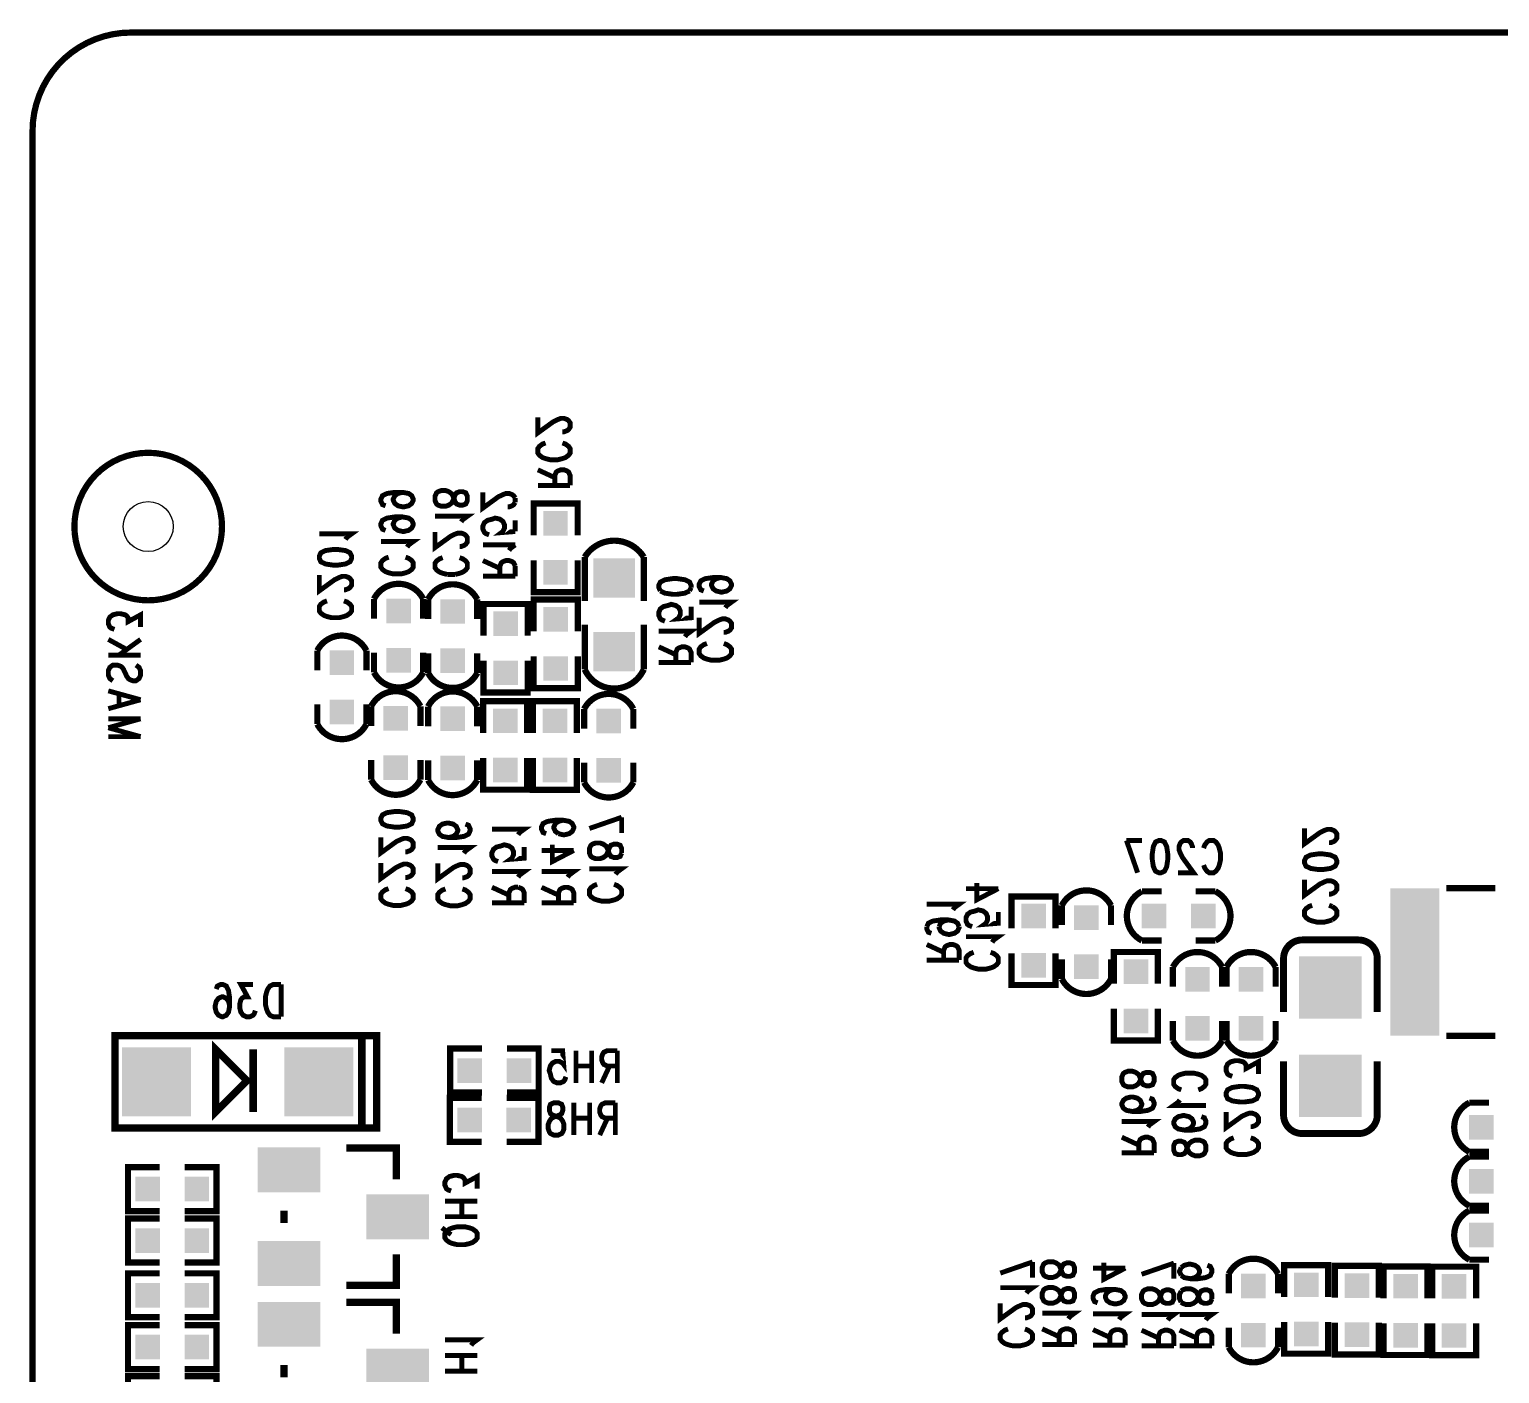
# Model space of a CAD drawing. Extents: x 64 to 173, y 17 to 95.
# Drawn here: x 124.74 to 154.63, y 58.93 to 86.26 of the extents above; entities that cross this region are included whole.
import ezdxf

# ---------------------------------------------------------------- set-up
doc = ezdxf.new("R2010")
doc.units = 0
doc.header["$MEASUREMENT"] = 0
doc.layers.get('0').update_dxf_attribs({"linetype": 'CONTINUOUS'})
doc.layers.add('PASTEMASKBOTTOM', color=5, linetype='CONTINUOUS')
doc.layers.add('SILKSCREENBOTTO', color=9, linetype='CONTINUOUS')

# ---------------------------------------------------------------- blocks, each defined once
blk = doc.blocks.new('SQUARE_9')
blk.add_solid([(0.635, 0.635), (0.635, -0.635), (-0.635, 0.635), (-0.635, -0.635)])
blk = doc.blocks.new('ROUND_26')
blk.add_circle((0, 0), 0.508)
blk = doc.blocks.new('SQUARE_36')
blk.add_solid([(0.700024, 0.700024), (0.700024, -0.700024), (-0.700024, 0.700024), (-0.700024, -0.700024)])
blk = doc.blocks.new('RECTANGLE_38')
blk.add_solid([(0.635, 0.4572), (0.635, -0.4572), (-0.635, 0.4572), (-0.635, -0.4572)])
blk = doc.blocks.new('RECTANGLE_224')
blk.add_solid([(0.424942, 0.40005), (0.424942, -0.40005), (-0.424942, 0.40005), (-0.424942, -0.40005)])
blk = doc.blocks.new('SQUARE_225')
blk.add_solid([(0.250062, 0.250062), (0.250062, -0.250062), (-0.250062, 0.250062), (-0.250062, -0.250062)])
blk = doc.blocks.new('RECTANGLE_242')
blk.add_solid([(0.499998, 1.499996), (0.499998, -1.499996), (-0.499998, 1.499996), (-0.499998, -1.499996)])

msp = doc.modelspace()

# ---------------------------------------------------------------- linework, layer by layer
at = {"layer": 'PASTEMASKBOTTOM', "color": 5, "const_width": 0.127}
msp.add_lwpolyline([(126.806, 86.198, 0.414214), (124.806, 84.198)], format="xyb", dxfattribs=at)
for points in [[(126.806, 86.198), (170.804, 86.198)], [(124.806, 19.189), (124.806, 84.198)]]:
    msp.add_lwpolyline(points, dxfattribs=at)
at = {"layer": 'SILKSCREENBOTTO', "color": 5}
for points, const_width in [([(126.806, 86.198, 0.414214), (124.806, 84.198)], 0.127), ([(137.23, 75.534, 0.555957), (136.029, 75.533)], 0.127), ([(132.746, 74.684, 0.613495), (131.746, 74.683)], 0.127), ([(133.845, 74.674, 0.613495), (132.845, 74.673)], 0.127), ([(131.593, 73.632, 0.613356), (130.593, 73.631)], 0.127), ([(131.747, 73.189, 0.613222), (132.747, 73.19)], 0.127), ([(132.846, 73.18, 0.613495), (133.846, 73.18)], 0.127), ([(136.03, 73.251, 0.650572), (137.23, 73.251)], 0.127), ([(132.689, 72.501, 0.613495), (131.689, 72.5)], 0.127), ([(133.846, 72.495, 0.613427), (132.846, 72.494)], 0.127), ([(137.017, 72.446, 0.613427), (136.018, 72.445)], 0.127), ([(130.594, 72.138, 0.613427), (131.594, 72.139)], 0.127), ([(131.69, 71.007, 0.613288), (132.69, 71.008)], 0.127), ([(132.847, 71, 0.613427), (133.846, 71.001)], 0.127), ([(136.018, 70.952, 0.613356), (137.018, 70.953)], 0.127), ([(146.727, 68.451, 0.613356), (145.727, 68.45)], 0.127), ([(147.356, 68.738, 0.613356), (147.357, 67.738)], 0.127), ([(148.85, 67.738, 0.613495), (148.849, 68.738)], 0.127), ([(148.986, 67.198, 0.613427), (147.986, 67.197)], 0.127), ([(150.074, 67.198, 0.613495), (149.074, 67.197)], 0.127), ([(150.616, 67.75, 0.414214), (150.235, 67.369)], 0.14), ([(152.14, 67.369, 0.414214), (151.759, 67.75)], 0.14), ([(145.728, 66.957, 0.613495), (146.728, 66.958)], 0.127), ([(147.986, 65.703, 0.613356), (148.986, 65.704)], 0.127), ([(149.075, 65.703, 0.613356), (150.075, 65.704)], 0.127), ([(150.235, 64.194, 0.414214), (150.616, 63.813)], 0.14), ([(151.759, 63.813, 0.414214), (152.14, 64.194)], 0.14), ([(154.011, 64.441, 0.613356), (154.012, 63.441)], 0.127), ([(154.011, 63.344, 0.613356), (154.012, 62.344)], 0.127), ([(154.011, 62.249, 0.613356), (154.012, 61.249)], 0.127), ([(150.121, 60.963, 0.613495), (149.121, 60.962)], 0.127), ([(149.122, 59.468, 0.613356), (150.122, 59.469)], 0.127)]:
    msp.add_lwpolyline(points, format="xyb", dxfattribs=dict(at, const_width=const_width))
for points, const_width in [([(126.806, 86.198), (170.804, 86.198)], 0.127), ([(124.806, 19.189), (124.806, 84.198)], 0.127), ([(135.577, 78.081), (135.609, 78.081), (135.671, 78.104), (135.702, 78.126), (135.733, 78.172), (135.733, 78.263), (135.702, 78.308), (135.671, 78.331), (135.609, 78.354), (135.546, 78.354), (135.484, 78.331), (135.39, 78.285), (135.077, 78.058), (135.077, 78.376)], 0.1), ([(135.577, 77.854), (135.64, 77.831), (135.702, 77.785), (135.733, 77.74), (135.733, 77.649), (135.702, 77.604), (135.64, 77.558), (135.577, 77.536), (135.484, 77.513), (135.327, 77.513), (135.234, 77.536), (135.171, 77.558), (135.109, 77.604), (135.077, 77.649), (135.077, 77.74), (135.109, 77.785), (135.171, 77.831), (135.234, 77.854)], 0.1), ([(135.421, 77.149), (135.077, 77.308)], 0.1), ([(135.733, 76.99), (135.733, 77.195), (135.702, 77.263), (135.671, 77.285), (135.609, 77.308), (135.546, 77.308), (135.484, 77.285), (135.452, 77.263), (135.421, 77.195), (135.421, 76.99)], 0.1), ([(132.326, 76.85), (132.232, 76.827), (132.17, 76.782), (132.138, 76.714), (132.138, 76.691), (132.17, 76.623), (132.232, 76.577), (132.326, 76.555), (132.357, 76.555), (132.451, 76.577), (132.513, 76.623), (132.545, 76.691), (132.545, 76.714), (132.513, 76.782), (132.451, 76.827), (132.326, 76.85), (132.17, 76.85), (132.013, 76.827), (131.919, 76.782), (131.888, 76.714), (131.888, 76.668), (131.919, 76.6), (131.982, 76.577)], 0.1), ([(133.644, 76.681), (133.612, 76.613), (133.55, 76.59), (133.487, 76.59), (133.425, 76.613), (133.394, 76.659), (133.362, 76.749), (133.331, 76.818), (133.268, 76.863), (133.206, 76.886), (133.112, 76.886), (133.05, 76.863), (133.018, 76.84), (132.987, 76.772), (132.987, 76.681), (133.018, 76.613), (133.05, 76.59), (133.112, 76.568), (133.206, 76.568), (133.268, 76.59), (133.331, 76.636), (133.362, 76.704), (133.394, 76.795), (133.425, 76.84), (133.487, 76.863), (133.55, 76.863), (133.612, 76.84), (133.644, 76.772), (133.644, 76.681)], 0.1), ([(134.617, 76.736), (134.586, 76.781), (134.555, 76.804), (134.492, 76.827), (134.43, 76.827), (134.367, 76.804), (134.274, 76.759), (133.961, 76.531), (133.961, 76.849)], 0.1), ([(135.733, 76.99), (135.077, 76.99)], 0.1), ([(134.461, 76.554), (134.492, 76.554), (134.555, 76.577), (134.586, 76.6), (134.617, 76.645)], 0.1), ([(134.617, 76.645), (134.617, 76.736)], 0.1), ([(134.992, 75.976), (134.992, 76.622), (135.886, 76.622), (135.886, 75.976)], 0.127), ([(132.326, 76.35), (132.232, 76.327), (132.17, 76.282), (132.138, 76.214), (132.138, 76.191), (132.17, 76.123), (132.232, 76.077), (132.326, 76.055), (132.357, 76.055), (132.451, 76.077), (132.513, 76.123), (132.545, 76.191), (132.545, 76.214), (132.513, 76.282), (132.451, 76.327), (132.326, 76.35), (132.17, 76.35), (132.013, 76.327), (131.919, 76.282), (131.888, 76.214), (131.888, 76.168), (131.919, 76.1), (131.982, 76.077)], 0.1), ([(133.519, 76.25), (133.55, 76.295), (133.644, 76.363), (132.987, 76.363)], 0.1), ([(134.617, 76.054), (134.336, 76.031), (134.367, 76.054), (134.399, 76.122), (134.399, 76.19), (134.367, 76.259), (134.305, 76.304), (134.211, 76.327), (134.149, 76.304), (134.055, 76.281), (133.993, 76.236), (133.961, 76.168), (133.961, 76.1), (133.993, 76.031), (134.024, 76.009), (134.086, 75.986)], 0.1), ([(134.617, 76.281), (134.617, 76.054)], 0.1), ([(131.167, 75.893), (131.198, 75.938), (131.292, 76.006), (130.635, 76.006)], 0.1), ([(133.487, 75.749), (133.519, 75.749), (133.581, 75.772), (133.612, 75.795), (133.644, 75.84), (133.644, 75.931), (133.612, 75.977), (133.581, 76), (133.519, 76.022), (133.456, 76.022), (133.394, 76), (133.3, 75.954), (132.987, 75.727), (132.987, 76.045)], 0.1), ([(131.292, 75.507), (131.26, 75.438), (131.167, 75.393), (131.01, 75.37), (130.917, 75.37), (130.76, 75.393), (130.666, 75.438), (130.635, 75.507), (130.635, 75.552), (130.666, 75.62), (130.76, 75.666), (130.917, 75.688), (131.01, 75.688), (131.167, 75.666), (131.26, 75.62), (131.292, 75.552), (131.292, 75.507)], 0.1), ([(132.42, 75.736), (132.451, 75.782), (132.545, 75.85), (131.888, 75.85)], 0.1), ([(134.617, 75.781), (133.961, 75.781)], 0.1), ([(134.492, 75.668), (134.524, 75.713), (134.617, 75.781)], 0.1), ([(132.388, 75.532), (132.451, 75.509), (132.513, 75.464), (132.545, 75.418), (132.545, 75.327), (132.513, 75.282), (132.451, 75.237), (132.388, 75.214), (132.295, 75.191), (132.138, 75.191), (132.045, 75.214), (131.982, 75.237), (131.919, 75.282), (131.888, 75.327), (131.888, 75.418), (131.919, 75.464), (131.982, 75.509), (132.045, 75.532)], 0.1), ([(133.237, 75.181), (133.143, 75.204), (133.081, 75.227), (133.018, 75.272), (132.987, 75.318), (132.987, 75.409), (133.018, 75.454), (133.081, 75.499), (133.143, 75.522)], 0.1), ([(133.487, 75.522), (133.55, 75.499), (133.612, 75.454), (133.644, 75.409), (133.644, 75.318), (133.612, 75.272), (133.55, 75.227), (133.487, 75.204), (133.394, 75.181)], 0.1), ([(134.305, 75.304), (133.961, 75.463)], 0.1), ([(134.617, 75.35), (134.586, 75.418), (134.555, 75.441), (134.492, 75.463), (134.43, 75.463), (134.367, 75.441), (134.336, 75.418), (134.305, 75.35), (134.305, 75.145)], 0.1), ([(134.617, 75.145), (134.617, 75.35)], 0.1), ([(134.992, 75.468), (134.992, 74.822), (135.886, 74.822), (135.886, 75.468)], 0.127), ([(136.03, 75.534), (136.03, 74.64)], 0.127), ([(137.23, 74.64), (137.23, 75.534)], 0.127), ([(131.135, 74.87), (131.167, 74.87), (131.229, 74.893), (131.26, 74.916), (131.292, 74.961), (131.292, 75.052), (131.26, 75.097), (131.229, 75.12), (131.167, 75.143), (131.104, 75.143), (131.042, 75.12), (130.948, 75.075), (130.635, 74.847), (130.635, 75.166)], 0.1), ([(133.394, 75.181), (133.237, 75.181)], 0.1), ([(134.617, 75.145), (133.961, 75.145)], 0.1), ([(137.568, 74.846), (137.536, 74.914), (137.536, 74.959), (137.568, 75.027), (137.661, 75.073), (137.818, 75.096), (137.911, 75.096), (138.067, 75.073), (138.161, 75.027), (138.192, 74.959), (138.192, 74.914)], 0.1), ([(138.795, 75.118), (138.701, 75.095), (138.638, 75.05), (138.607, 74.982), (138.607, 74.959), (138.638, 74.891), (138.701, 74.845), (138.795, 74.822), (138.826, 74.822), (138.92, 74.845), (138.982, 74.891), (139.014, 74.959), (139.014, 74.982), (138.982, 75.05), (138.92, 75.095), (138.795, 75.118), (138.638, 75.118), (138.482, 75.095), (138.389, 75.05), (138.357, 74.982), (138.357, 74.936), (138.389, 74.868), (138.451, 74.845)], 0.1), ([(131.746, 74.283), (131.746, 74.683)], 0.127), ([(132.746, 74.683), (132.746, 74.283)], 0.127), ([(132.846, 74.273), (132.846, 74.673)], 0.127), ([(133.846, 74.673), (133.846, 74.273)], 0.127), ([(134.993, 74.023), (134.993, 74.669), (135.888, 74.669), (135.888, 74.023)], 0.127), ([(138.161, 74.846), (138.067, 74.8), (137.911, 74.777), (137.818, 74.777), (137.661, 74.8), (137.568, 74.846)], 0.1), ([(138.192, 74.914), (138.161, 74.846)], 0.1), ([(127.002, 74.11), (127.002, 74.36), (126.752, 74.223), (126.752, 74.292), (126.721, 74.337), (126.69, 74.36), (126.596, 74.383), (126.533, 74.383), (126.439, 74.36), (126.377, 74.314), (126.346, 74.246), (126.346, 74.178), (126.377, 74.11), (126.408, 74.087), (126.471, 74.064)], 0.1), ([(131.135, 74.643), (131.198, 74.62), (131.26, 74.575), (131.292, 74.529), (131.292, 74.438), (131.26, 74.393), (131.198, 74.348), (131.135, 74.325), (131.042, 74.302), (130.885, 74.302), (130.792, 74.325), (130.729, 74.348), (130.666, 74.393), (130.635, 74.438), (130.635, 74.529), (130.666, 74.575), (130.729, 74.62), (130.792, 74.643)], 0.1), ([(134.87, 73.935), (134.87, 74.58), (133.975, 74.58), (133.975, 73.935)], 0.127), ([(138.192, 74.527), (138.192, 74.3), (137.911, 74.277), (137.943, 74.3), (137.974, 74.368), (137.974, 74.436), (137.943, 74.505), (137.88, 74.55), (137.786, 74.573), (137.724, 74.55), (137.63, 74.527), (137.568, 74.482), (137.536, 74.414), (137.536, 74.346), (137.568, 74.277), (137.599, 74.255), (137.661, 74.232)], 0.1), ([(138.888, 74.504), (138.92, 74.55), (139.014, 74.618), (138.357, 74.618)], 0.1), ([(136.03, 74.157), (136.03, 73.251)], 0.127), ([(137.23, 73.251), (137.23, 74.157)], 0.127), ([(138.857, 74.004), (138.888, 74.004), (138.951, 74.027), (138.982, 74.05), (139.014, 74.095), (139.014, 74.186), (138.982, 74.231), (138.951, 74.254), (138.888, 74.277), (138.826, 74.277), (138.763, 74.254), (138.67, 74.209), (138.357, 73.982), (138.357, 74.3)], 0.1), ([(126.721, 73.655), (126.346, 73.86)], 0.1), ([(127.002, 73.86), (126.564, 73.542)], 0.1), ([(138.067, 73.914), (138.099, 73.959), (138.192, 74.027), (137.536, 74.027)], 0.1), ([(138.857, 73.777), (138.92, 73.754), (138.982, 73.709), (139.014, 73.663), (139.014, 73.572), (138.982, 73.527), (138.92, 73.481), (138.857, 73.459), (138.763, 73.436), (138.607, 73.436), (138.514, 73.459), (138.451, 73.481), (138.389, 73.527), (138.357, 73.572), (138.357, 73.663), (138.389, 73.709), (138.451, 73.754), (138.514, 73.777)], 0.1), ([(127.002, 73.542), (126.346, 73.542)], 0.1), ([(130.594, 73.232), (130.594, 73.632)], 0.127), ([(131.594, 73.632), (131.594, 73.232)], 0.127), ([(131.746, 73.19), (131.746, 73.59)], 0.127), ([(132.746, 73.59), (132.746, 73.19)], 0.127), ([(132.846, 73.18), (132.846, 73.58)], 0.127), ([(133.846, 73.58), (133.846, 73.18)], 0.127), ([(134.993, 73.515), (134.993, 72.869), (135.888, 72.869), (135.888, 73.515)], 0.127), ([(137.88, 73.55), (137.536, 73.709)], 0.1), ([(138.192, 73.391), (138.192, 73.595), (138.161, 73.664), (138.13, 73.686), (138.067, 73.709), (138.005, 73.709), (137.943, 73.686), (137.911, 73.664), (137.88, 73.595), (137.88, 73.391)], 0.1), ([(126.908, 73.337), (126.971, 73.292), (127.002, 73.223), (127.002, 73.133), (126.971, 73.064), (126.908, 73.019), (126.846, 73.019), (126.783, 73.042), (126.752, 73.064), (126.721, 73.11), (126.658, 73.246), (126.627, 73.292), (126.596, 73.314), (126.533, 73.337), (126.439, 73.337), (126.377, 73.292), (126.346, 73.223), (126.346, 73.133), (126.377, 73.064), (126.439, 73.019)], 0.1), ([(134.87, 73.427), (134.87, 72.781), (133.975, 72.781), (133.975, 73.427)], 0.127), ([(138.192, 73.391), (137.536, 73.391)], 0.1), ([(127.002, 72.633), (126.346, 72.814)], 0.1), ([(127.002, 72.633), (126.346, 72.451)], 0.1), ([(126.564, 72.519), (126.564, 72.746)], 0.1), ([(134.862, 71.958), (134.862, 72.604), (133.967, 72.604), (133.967, 71.958)], 0.127), ([(135.87, 71.958), (135.87, 72.604), (134.975, 72.604), (134.975, 71.958)], 0.127), ([(130.594, 72.138), (130.594, 72.538)], 0.127), ([(131.594, 72.538), (131.594, 72.138)], 0.127), ([(131.69, 72.101), (131.69, 72.501)], 0.127), ([(132.69, 72.501), (132.69, 72.101)], 0.127), ([(132.846, 72.094), (132.846, 72.494)], 0.127), ([(133.846, 72.494), (133.846, 72.094)], 0.127), ([(136.018, 72.046), (136.018, 72.445)], 0.127), ([(137.018, 72.445), (137.018, 72.046)], 0.127), ([(127.002, 72.246), (126.346, 72.064)], 0.1), ([(127.002, 72.246), (126.346, 72.246)], 0.1), ([(127.002, 71.883), (126.346, 72.064)], 0.1), ([(127.002, 71.883), (126.346, 71.883)], 0.1), ([(131.69, 71.007), (131.69, 71.408)], 0.127), ([(132.69, 71.408), (132.69, 71.007)], 0.127), ([(132.846, 71.001), (132.846, 71.401)], 0.127), ([(133.846, 71.401), (133.846, 71.001)], 0.127), ([(134.862, 71.45), (134.862, 70.805), (133.967, 70.805), (133.967, 71.45)], 0.127), ([(135.87, 71.45), (135.87, 70.804), (134.975, 70.804), (134.975, 71.45)], 0.127), ([(136.018, 70.952), (136.018, 71.352)], 0.127), ([(137.018, 71.352), (137.018, 70.952)], 0.127), ([(132.543, 70.179), (132.512, 70.111), (132.418, 70.066), (132.262, 70.043), (132.168, 70.043), (132.011, 70.066), (131.918, 70.111), (131.886, 70.179), (131.886, 70.225), (131.918, 70.293), (132.011, 70.338), (132.168, 70.361), (132.262, 70.361), (132.418, 70.338), (132.512, 70.293), (132.543, 70.225), (132.543, 70.179)], 0.1), ([(135.496, 69.911), (135.59, 69.888), (135.621, 69.888), (135.715, 69.911), (135.777, 69.957), (135.808, 70.025), (135.808, 70.048), (135.777, 70.116), (135.715, 70.161), (135.59, 70.184), (135.433, 70.184), (135.277, 70.161), (135.183, 70.116), (135.152, 70.048), (135.152, 70.002), (135.183, 69.934), (135.246, 69.911)], 0.1), ([(135.59, 70.184), (135.496, 70.161)], 0.1), ([(136.781, 70.243), (136.125, 70.016)], 0.1), ([(136.781, 69.925), (136.781, 70.243)], 0.1), ([(133.606, 70.105), (133.668, 70.082), (133.699, 70.014), (133.699, 69.968), (133.668, 69.9), (133.574, 69.855), (133.418, 69.832), (133.262, 69.832), (133.137, 69.855), (133.074, 69.9), (133.043, 69.968), (133.043, 69.991), (133.074, 70.059), (133.137, 70.105), (133.231, 70.127), (133.262, 70.127), (133.356, 70.105), (133.418, 70.059), (133.449, 69.991), (133.449, 69.968), (133.418, 69.9), (133.356, 69.855), (133.262, 69.832)], 0.1), ([(134.676, 69.889), (134.707, 69.934), (134.801, 70.002), (134.144, 70.002)], 0.1), ([(135.496, 70.161), (135.433, 70.116), (135.402, 70.048), (135.402, 70.025), (135.433, 69.957), (135.496, 69.911)], 0.1), ([(151.16, 69.727), (151.191, 69.727), (151.254, 69.749), (151.285, 69.772), (151.317, 69.817), (151.317, 69.908), (151.285, 69.954), (151.254, 69.977), (151.191, 69.999), (151.129, 69.999), (151.066, 69.977), (150.973, 69.931), (150.66, 69.704), (150.66, 70.022)], 0.1), ([(132.387, 69.543), (132.418, 69.543), (132.48, 69.566), (132.512, 69.588), (132.543, 69.634), (132.543, 69.725), (132.512, 69.77), (132.48, 69.793), (132.418, 69.816), (132.355, 69.816), (132.293, 69.793), (132.199, 69.748), (131.886, 69.52), (131.886, 69.838)], 0.1), ([(133.574, 69.513), (133.606, 69.559), (133.699, 69.627), (133.043, 69.627)], 0.1), ([(134.801, 69.639), (134.801, 69.412), (134.519, 69.389), (134.551, 69.412), (134.582, 69.48), (134.582, 69.548), (134.551, 69.616), (134.488, 69.662), (134.394, 69.684), (134.332, 69.662), (134.238, 69.639), (134.176, 69.593), (134.144, 69.525), (134.144, 69.457), (134.176, 69.389), (134.207, 69.366), (134.269, 69.343)], 0.1), ([(135.808, 69.57), (135.371, 69.343), (135.371, 69.684)], 0.1), ([(136.781, 69.516), (136.75, 69.448), (136.688, 69.425), (136.625, 69.425), (136.563, 69.448), (136.532, 69.494), (136.5, 69.585), (136.469, 69.653), (136.407, 69.698), (136.344, 69.721), (136.25, 69.721), (136.188, 69.698), (136.157, 69.675), (136.125, 69.607), (136.125, 69.516), (136.157, 69.448), (136.188, 69.425), (136.25, 69.403), (136.344, 69.403), (136.407, 69.425), (136.469, 69.471), (136.5, 69.539), (136.532, 69.63)], 0.1), ([(136.532, 69.63), (136.563, 69.675), (136.625, 69.698), (136.688, 69.698), (136.75, 69.675), (136.781, 69.607), (136.781, 69.516)], 0.1), ([(147.042, 69.772), (147.269, 69.116)], 0.1), ([(147.36, 69.772), (147.042, 69.772)], 0.1), ([(147.747, 69.772), (147.815, 69.741), (147.86, 69.647), (147.883, 69.491), (147.883, 69.397), (147.86, 69.241), (147.815, 69.147), (147.747, 69.116), (147.701, 69.116), (147.633, 69.147), (147.588, 69.241), (147.565, 69.397), (147.565, 69.491), (147.588, 69.647), (147.633, 69.741), (147.701, 69.772), (147.747, 69.772)], 0.1), ([(148.383, 69.616), (148.383, 69.647), (148.36, 69.71), (148.338, 69.741), (148.292, 69.772), (148.201, 69.772), (148.156, 69.741), (148.133, 69.71), (148.11, 69.647), (148.11, 69.585), (148.133, 69.522), (148.178, 69.429), (148.406, 69.116), (148.088, 69.116)], 0.1), ([(148.61, 69.616), (148.633, 69.679), (148.679, 69.741), (148.724, 69.772), (148.815, 69.772), (148.86, 69.741), (148.906, 69.679), (148.929, 69.616), (148.951, 69.522), (148.951, 69.366), (148.929, 69.272), (148.906, 69.21), (148.86, 69.147), (148.815, 69.116), (148.724, 69.116), (148.679, 69.147), (148.633, 69.21), (148.61, 69.272)], 0.1), ([(132.387, 69.02), (132.418, 69.02), (132.48, 69.043), (132.512, 69.066), (132.543, 69.111), (132.543, 69.202), (132.512, 69.248), (132.48, 69.27), (132.418, 69.293), (132.355, 69.293), (132.293, 69.27), (132.199, 69.225), (131.886, 68.998), (131.886, 69.316)], 0.1), ([(133.543, 69.014), (133.574, 69.014), (133.637, 69.036), (133.668, 69.059), (133.699, 69.105), (133.699, 69.195), (133.668, 69.241), (133.637, 69.264), (133.574, 69.286), (133.512, 69.286), (133.449, 69.264), (133.356, 69.218), (133.043, 68.991), (133.043, 69.309)], 0.1), ([(135.808, 69.57), (135.152, 69.57)], 0.1), ([(151.317, 69.318), (151.285, 69.249), (151.191, 69.204), (151.035, 69.181), (150.941, 69.181), (150.785, 69.204), (150.692, 69.249), (150.66, 69.318), (150.66, 69.363), (150.692, 69.431), (150.785, 69.477), (150.941, 69.499), (151.035, 69.499), (151.191, 69.477), (151.285, 69.431), (151.317, 69.363), (151.317, 69.318)], 0.1), ([(134.676, 69.025), (134.707, 69.07), (134.801, 69.139), (134.144, 69.139)], 0.1), ([(135.683, 69.025), (135.715, 69.07), (135.808, 69.139), (135.152, 69.139)], 0.1), ([(136.657, 69.084), (136.688, 69.13), (136.781, 69.198), (136.125, 69.198)], 0.1), ([(132.387, 68.793), (132.449, 68.77), (132.512, 68.725), (132.543, 68.679), (132.543, 68.588), (132.512, 68.543), (132.449, 68.497), (132.387, 68.475), (132.293, 68.452), (132.136, 68.452), (132.043, 68.475), (131.98, 68.497), (131.918, 68.543), (131.886, 68.588), (131.886, 68.679), (131.918, 68.725), (131.98, 68.77), (132.043, 68.793)], 0.1), ([(133.543, 68.786), (133.606, 68.764), (133.668, 68.718), (133.699, 68.673), (133.699, 68.582), (133.668, 68.536), (133.606, 68.491), (133.543, 68.468), (133.449, 68.445), (133.293, 68.445), (133.199, 68.468), (133.137, 68.491), (133.074, 68.536), (133.043, 68.582), (133.043, 68.673), (133.074, 68.718), (133.137, 68.764), (133.199, 68.786)], 0.1), ([(134.488, 68.662), (134.144, 68.821)], 0.1), ([(134.676, 68.821), (134.613, 68.821), (134.551, 68.798), (134.519, 68.775), (134.488, 68.707), (134.488, 68.502)], 0.1), ([(134.801, 68.502), (134.801, 68.707), (134.77, 68.775), (134.738, 68.798), (134.676, 68.821)], 0.1), ([(135.496, 68.661), (135.152, 68.82)], 0.1), ([(135.808, 68.502), (135.808, 68.706), (135.777, 68.775), (135.746, 68.797), (135.683, 68.82), (135.621, 68.82), (135.558, 68.797), (135.527, 68.775), (135.496, 68.706)], 0.1), ([(135.496, 68.706), (135.496, 68.502)], 0.1), ([(136.625, 68.88), (136.688, 68.857), (136.75, 68.812), (136.781, 68.766), (136.781, 68.675), (136.75, 68.63), (136.688, 68.585), (136.625, 68.562), (136.532, 68.539), (136.375, 68.539), (136.282, 68.562), (136.219, 68.585), (136.157, 68.63), (136.125, 68.675), (136.125, 68.766), (136.157, 68.812), (136.219, 68.857), (136.282, 68.88)], 0.1), ([(144.437, 68.793), (143.78, 68.793)], 0.1), ([(144.437, 68.793), (143.999, 68.566), (143.999, 68.907)], 0.1), ([(147.356, 68.738), (147.756, 68.738)], 0.127), ([(148.449, 68.738), (148.85, 68.738)], 0.127), ([(151.16, 68.681), (151.191, 68.681), (151.254, 68.704), (151.285, 68.727), (151.317, 68.772), (151.317, 68.863), (151.285, 68.908), (151.254, 68.931), (151.191, 68.954), (151.129, 68.954), (151.066, 68.931), (150.973, 68.886), (150.66, 68.658), (150.66, 68.977)], 0.1), ([(153.543, 68.802), (154.543, 68.802)], 0.127), ([(134.801, 68.502), (134.144, 68.502)], 0.1), ([(135.808, 68.502), (135.152, 68.502)], 0.1), ([(143.515, 68.362), (143.546, 68.407), (143.639, 68.475), (142.983, 68.475)], 0.1), ([(145.598, 67.988), (145.598, 68.634), (144.704, 68.634), (144.704, 67.988)], 0.127), ([(145.728, 68.051), (145.728, 68.451)], 0.127), ([(146.728, 68.451), (146.728, 68.051)], 0.127), ([(151.223, 68.158), (151.16, 68.136), (151.066, 68.113), (150.91, 68.113), (150.817, 68.136), (150.754, 68.158), (150.692, 68.204), (150.66, 68.249), (150.66, 68.34), (150.692, 68.386), (150.754, 68.431), (150.817, 68.454)], 0.1), ([(151.16, 68.454), (151.223, 68.431)], 0.1), ([(151.223, 68.431), (151.285, 68.386), (151.317, 68.34), (151.317, 68.249), (151.285, 68.204), (151.223, 68.158)], 0.1), ([(143.639, 68.021), (143.608, 68.089), (143.546, 68.134), (143.421, 68.157), (143.265, 68.157), (143.108, 68.134), (143.015, 68.089), (142.983, 68.021)], 0.1), ([(143.421, 68.157), (143.327, 68.134), (143.265, 68.089), (143.233, 68.021)], 0.1), ([(144.437, 68.316), (144.437, 68.089), (144.155, 68.066), (144.187, 68.089), (144.218, 68.157), (144.218, 68.225), (144.187, 68.293), (144.124, 68.339), (144.03, 68.362), (143.968, 68.339), (143.874, 68.316), (143.811, 68.271), (143.78, 68.203), (143.78, 68.134), (143.811, 68.066), (143.843, 68.043), (143.905, 68.021)], 0.1), ([(142.983, 68.021), (142.983, 67.975), (143.015, 67.907), (143.077, 67.885)], 0.1), ([(143.233, 68.021), (143.233, 67.998), (143.265, 67.93), (143.327, 67.885), (143.421, 67.862), (143.452, 67.862), (143.546, 67.885), (143.608, 67.93), (143.639, 67.998), (143.639, 68.021)], 0.1), ([(144.312, 67.702), (144.343, 67.748), (144.437, 67.816), (143.78, 67.816)], 0.1), ([(143.327, 67.498), (142.983, 67.657)], 0.1), ([(143.639, 67.339), (143.639, 67.543), (143.608, 67.612), (143.577, 67.634), (143.515, 67.657), (143.452, 67.657), (143.39, 67.634), (143.358, 67.612), (143.327, 67.543), (143.327, 67.339)], 0.1), ([(144.28, 67.498), (144.343, 67.475), (144.405, 67.43), (144.437, 67.384), (144.437, 67.293), (144.405, 67.248), (144.343, 67.203), (144.28, 67.18), (144.187, 67.157), (144.03, 67.157), (143.936, 67.18), (143.874, 67.203), (143.811, 67.248), (143.78, 67.293), (143.78, 67.384), (143.811, 67.43), (143.874, 67.475), (143.936, 67.498)], 0.1), ([(145.598, 67.48), (145.598, 66.834), (144.704, 66.834), (144.704, 67.48)], 0.127), ([(147.681, 66.858), (147.681, 67.504), (146.787, 67.504), (146.787, 66.858)], 0.127), ([(147.756, 67.738), (147.356, 67.738)], 0.127), ([(148.85, 67.738), (148.449, 67.738)], 0.127), ([(150.616, 67.75), (151.759, 67.75)], 0.14), ([(143.639, 67.339), (142.983, 67.339)], 0.1), ([(145.728, 66.957), (145.728, 67.357)], 0.127), ([(146.728, 67.357), (146.728, 66.957)], 0.127), ([(147.986, 66.797), (147.986, 67.197)], 0.127), ([(148.986, 67.197), (148.986, 66.797)], 0.127), ([(149.074, 66.797), (149.074, 67.197)], 0.127), ([(150.074, 67.197), (150.074, 66.797)], 0.127), ([(150.235, 66.282), (150.235, 67.369)], 0.14), ([(152.14, 67.369), (152.14, 66.282)], 0.14), ([(128.54, 66.75), (128.563, 66.813), (128.631, 66.844), (128.676, 66.844), (128.745, 66.813), (128.79, 66.719), (128.813, 66.563), (128.813, 66.407), (128.79, 66.282), (128.745, 66.219), (128.676, 66.188), (128.654, 66.188), (128.586, 66.219), (128.54, 66.282), (128.517, 66.376), (128.517, 66.407), (128.54, 66.501), (128.586, 66.563), (128.654, 66.594), (128.676, 66.594), (128.745, 66.563), (128.79, 66.501), (128.813, 66.407)], 0.1), ([(129.29, 66.844), (129.04, 66.844), (129.176, 66.594), (129.108, 66.594), (129.063, 66.563), (129.04, 66.532), (129.017, 66.438), (129.017, 66.376), (129.04, 66.282), (129.086, 66.219), (129.154, 66.188), (129.222, 66.188), (129.29, 66.219), (129.313, 66.251), (129.335, 66.313)], 0.1), ([(129.858, 66.844), (129.699, 66.844), (129.631, 66.813), (129.586, 66.75), (129.563, 66.688), (129.54, 66.594), (129.54, 66.438), (129.563, 66.344), (129.586, 66.282), (129.631, 66.219), (129.699, 66.188), (129.858, 66.188)], 0.1), ([(129.858, 66.844), (129.858, 66.188)], 0.1), ([(147.681, 66.35), (147.681, 65.704), (146.787, 65.704), (146.787, 66.35)], 0.127), ([(147.986, 65.704), (147.986, 66.104)], 0.127), ([(148.986, 66.104), (148.986, 65.704)], 0.127), ([(149.074, 65.704), (149.074, 66.104)], 0.127), ([(150.074, 66.104), (150.074, 65.704)], 0.127), ([(126.48, 63.926), (131.801, 63.926), (131.801, 65.806), (126.48, 65.806), (126.48, 63.926)], 0.15), ([(131.499, 63.951), (131.499, 65.804)], 0.15), ([(153.543, 65.802), (154.543, 65.802)], 0.127), ([(128.529, 64.254), (128.529, 65.524), (129.164, 64.889), (128.529, 64.254)], 0.15), ([(129.291, 64.254), (129.291, 65.524)], 0.15), ([(133.941, 64.648), (133.295, 64.648), (133.295, 65.543), (133.941, 65.543)], 0.127), ([(134.449, 64.648), (135.094, 64.648), (135.094, 65.543), (134.449, 65.543)], 0.127), ([(135.352, 65.499), (135.58, 65.499), (135.602, 65.218), (135.58, 65.249), (135.511, 65.281), (135.443, 65.281), (135.375, 65.249), (135.33, 65.187), (135.307, 65.093), (135.33, 65.031), (135.352, 64.937), (135.398, 64.874), (135.466, 64.843), (135.534, 64.843), (135.602, 64.874), (135.625, 64.905), (135.648, 64.968)], 0.1), ([(135.852, 65.499), (135.852, 64.843)], 0.1), ([(136.171, 65.499), (136.171, 64.843)], 0.1), ([(136.693, 65.499), (136.489, 65.499), (136.421, 65.468), (136.398, 65.437), (136.375, 65.374), (136.375, 65.312), (136.398, 65.249), (136.421, 65.218), (136.489, 65.187), (136.693, 65.187)], 0.1), ([(136.693, 65.499), (136.693, 64.843)], 0.1), ([(136.171, 65.187), (135.852, 65.187)], 0.1), ([(136.534, 65.187), (136.375, 64.843)], 0.1), ([(149.724, 65.023), (149.724, 65.273), (149.474, 65.136), (149.474, 65.205), (149.442, 65.25), (149.411, 65.273), (149.317, 65.296), (149.255, 65.296), (149.161, 65.273), (149.098, 65.227), (149.067, 65.159), (149.067, 65.091), (149.098, 65.023), (149.13, 65), (149.192, 64.977)], 0.1), ([(150.235, 64.194), (150.235, 65.282)], 0.14), ([(152.14, 65.282), (152.14, 64.194)], 0.14), ([(147.603, 64.876), (147.572, 64.807), (147.51, 64.785), (147.447, 64.785), (147.385, 64.807), (147.353, 64.853), (147.322, 64.944), (147.291, 65.012), (147.229, 65.057), (147.166, 65.08), (147.072, 65.08), (147.01, 65.057), (146.979, 65.035), (146.947, 64.966), (146.947, 64.876), (146.979, 64.807), (147.01, 64.785), (147.072, 64.762), (147.166, 64.762), (147.229, 64.785), (147.291, 64.83), (147.322, 64.898), (147.353, 64.989), (147.385, 65.035), (147.447, 65.057), (147.51, 65.057), (147.572, 65.035), (147.603, 64.966), (147.603, 64.876)], 0.1), ([(148.157, 64.702), (148.095, 64.725), (148.032, 64.77), (148.001, 64.816), (148.001, 64.907), (148.032, 64.952), (148.095, 64.998), (148.157, 65.02), (148.251, 65.043), (148.407, 65.043), (148.501, 65.02), (148.564, 64.998), (148.626, 64.952), (148.657, 64.907), (148.657, 64.816), (148.626, 64.77), (148.564, 64.725), (148.501, 64.702)], 0.1), ([(133.935, 63.645), (133.289, 63.645), (133.289, 64.539), (133.935, 64.539)], 0.127), ([(134.443, 63.645), (135.089, 63.645), (135.089, 64.539), (134.443, 64.539)], 0.127), ([(147.51, 64.535), (147.572, 64.512), (147.603, 64.444), (147.603, 64.398), (147.572, 64.33), (147.478, 64.285), (147.322, 64.262), (147.166, 64.262), (147.041, 64.285), (146.979, 64.33), (146.947, 64.398), (146.947, 64.421), (146.979, 64.489), (147.041, 64.535), (147.135, 64.557), (147.166, 64.557), (147.26, 64.535), (147.322, 64.489), (147.353, 64.421), (147.353, 64.398), (147.322, 64.33), (147.26, 64.285), (147.166, 64.262)], 0.1), ([(149.724, 64.591), (149.692, 64.523), (149.599, 64.477), (149.442, 64.455), (149.349, 64.455), (149.192, 64.477), (149.098, 64.523), (149.067, 64.591), (149.067, 64.636), (149.098, 64.704), (149.192, 64.75), (149.349, 64.773), (149.442, 64.773), (149.599, 64.75), (149.692, 64.704), (149.724, 64.636), (149.724, 64.591)], 0.1), ([(135.493, 64.439), (135.562, 64.408), (135.584, 64.345), (135.584, 64.283), (135.562, 64.22), (135.516, 64.189), (135.425, 64.157), (135.357, 64.126), (135.312, 64.064), (135.289, 64.001), (135.289, 63.907), (135.312, 63.845), (135.334, 63.814), (135.403, 63.782), (135.493, 63.782), (135.562, 63.814), (135.584, 63.845), (135.607, 63.907), (135.607, 64.001), (135.584, 64.064), (135.539, 64.126), (135.471, 64.157), (135.38, 64.189), (135.334, 64.22), (135.312, 64.283), (135.312, 64.345), (135.334, 64.408), (135.403, 64.439), (135.493, 64.439)], 0.1), ([(135.811, 64.439), (135.811, 63.782)], 0.1), ([(136.13, 64.439), (136.13, 63.782)], 0.1), ([(136.652, 64.439), (136.448, 64.439), (136.38, 64.408), (136.357, 64.376), (136.334, 64.314), (136.334, 64.251), (136.357, 64.189), (136.38, 64.157), (136.448, 64.126), (136.652, 64.126)], 0.1), ([(136.652, 64.439), (136.652, 63.782)], 0.1), ([(148.126, 64.497), (148.095, 64.452), (148.001, 64.384), (148.657, 64.384)], 0.1), ([(149.567, 63.954), (149.599, 63.954), (149.661, 63.977), (149.692, 64), (149.724, 64.045), (149.724, 64.136), (149.692, 64.182), (149.661, 64.205), (149.599, 64.227), (149.536, 64.227), (149.474, 64.205), (149.38, 64.159), (149.067, 63.932), (149.067, 64.25)], 0.1), ([(154.012, 64.441), (154.412, 64.441)], 0.127), ([(136.13, 64.126), (135.811, 64.126)], 0.1), ([(136.493, 64.126), (136.334, 63.782)], 0.1), ([(147.478, 63.944), (147.51, 63.989), (147.603, 64.057), (146.947, 64.057)], 0.1), ([(148.22, 63.884), (148.314, 63.907), (148.376, 63.952), (148.407, 64.02), (148.407, 64.043), (148.376, 64.111), (148.314, 64.157), (148.22, 64.179), (148.189, 64.179), (148.095, 64.157), (148.032, 64.111), (148.001, 64.043), (148.001, 64.02), (148.032, 63.952), (148.095, 63.907), (148.22, 63.884), (148.376, 63.884), (148.532, 63.907), (148.626, 63.952), (148.657, 64.02), (148.657, 64.066), (148.626, 64.134), (148.564, 64.157)], 0.1), ([(147.291, 63.58), (146.947, 63.739)], 0.1), ([(147.603, 63.421), (147.603, 63.625), (147.572, 63.694), (147.541, 63.716), (147.478, 63.739), (147.416, 63.739), (147.353, 63.716), (147.322, 63.694), (147.291, 63.625), (147.291, 63.421)], 0.1), ([(148.001, 63.566), (148.032, 63.634), (148.095, 63.657), (148.157, 63.657), (148.22, 63.634), (148.251, 63.588), (148.282, 63.497), (148.314, 63.429), (148.376, 63.384), (148.439, 63.361), (148.532, 63.361), (148.595, 63.384), (148.626, 63.407), (148.657, 63.475), (148.657, 63.566), (148.626, 63.634), (148.595, 63.657), (148.532, 63.679), (148.439, 63.679), (148.376, 63.657), (148.314, 63.611), (148.282, 63.543), (148.251, 63.452), (148.22, 63.407), (148.157, 63.384), (148.095, 63.384), (148.032, 63.407), (148.001, 63.475), (148.001, 63.566)], 0.1), ([(149.567, 63.727), (149.63, 63.704), (149.692, 63.659), (149.724, 63.614), (149.724, 63.523), (149.692, 63.477), (149.63, 63.432), (149.567, 63.409), (149.474, 63.386), (149.317, 63.386), (149.223, 63.409), (149.161, 63.432), (149.098, 63.477), (149.067, 63.523), (149.067, 63.614), (149.098, 63.659), (149.161, 63.704), (149.223, 63.727)], 0.1), ([(151.759, 63.813), (150.616, 63.813)], 0.14), ([(132.202, 62.884), (132.202, 63.519), (131.186, 63.519)], 0.15), ([(147.603, 63.421), (146.947, 63.421)], 0.1), ([(154.412, 63.441), (154.012, 63.441)], 0.127), ([(154.012, 63.344), (154.412, 63.344)], 0.127), ([(127.392, 63.131), (126.746, 63.131), (126.746, 62.236), (127.392, 62.236)], 0.127), ([(127.9, 63.131), (128.546, 63.131), (128.546, 62.236), (127.9, 62.236)], 0.127), ([(133.846, 62.691), (133.846, 62.941), (133.596, 62.805), (133.596, 62.873), (133.564, 62.918), (133.533, 62.941), (133.439, 62.964), (133.377, 62.964), (133.283, 62.941), (133.22, 62.896), (133.189, 62.828), (133.189, 62.759), (133.22, 62.691), (133.252, 62.668), (133.314, 62.646)], 0.1), ([(133.846, 62.441), (133.189, 62.441)], 0.1), ([(133.533, 62.123), (133.533, 62.441)], 0.1), ([(129.916, 61.995), (129.916, 62.249)], 0.15), ([(133.846, 62.123), (133.189, 62.123)], 0.1), ([(154.412, 62.344), (154.012, 62.344)], 0.127), ([(154.012, 62.249), (154.412, 62.249)], 0.127), ([(127.392, 61.191), (126.746, 61.191), (126.746, 62.086), (127.392, 62.086)], 0.127), ([(127.9, 61.191), (128.546, 61.191), (128.546, 62.086), (127.9, 62.086)], 0.127), ([(133.314, 61.759), (133.127, 61.896)], 0.1), ([(133.846, 61.691), (133.814, 61.646), (133.752, 61.6), (133.689, 61.577), (133.596, 61.555), (133.439, 61.555), (133.345, 61.577), (133.283, 61.6), (133.22, 61.646), (133.189, 61.691), (133.189, 61.782), (133.22, 61.828), (133.283, 61.873), (133.345, 61.896), (133.439, 61.918), (133.596, 61.918), (133.689, 61.896), (133.752, 61.873), (133.814, 61.828), (133.846, 61.782), (133.846, 61.691)], 0.1), ([(132.202, 61.36), (132.202, 60.725), (131.186, 60.725)], 0.15), ([(154.412, 61.249), (154.012, 61.249)], 0.127), ([(127.392, 60.078), (126.746, 60.078), (126.746, 60.972), (127.392, 60.972)], 0.127), ([(127.9, 60.078), (128.546, 60.078), (128.546, 60.972), (127.9, 60.972)], 0.127), ([(145.134, 61.203), (144.477, 60.976)], 0.1), ([(145.134, 60.885), (145.134, 61.203)], 0.1), ([(145.985, 61.002), (145.954, 60.934), (145.892, 60.911), (145.829, 60.911), (145.767, 60.934), (145.736, 60.98), (145.704, 61.07), (145.673, 61.139), (145.611, 61.184), (145.548, 61.207), (145.454, 61.207), (145.392, 61.184), (145.361, 61.161), (145.329, 61.093), (145.329, 61.002), (145.361, 60.934), (145.392, 60.911), (145.454, 60.889), (145.548, 60.889), (145.611, 60.911), (145.673, 60.957), (145.704, 61.025), (145.736, 61.116), (145.767, 61.161), (145.829, 61.184), (145.892, 61.184), (145.954, 61.161), (145.985, 61.093), (145.985, 61.002)], 0.1), ([(147.018, 61.078), (146.362, 61.078)], 0.1), ([(147.018, 61.078), (146.581, 60.85), (146.581, 61.191)], 0.1), ([(148.007, 61.179), (147.35, 60.952)], 0.1), ([(148.007, 60.861), (148.007, 61.179)], 0.1), ([(148.154, 60.93), (148.122, 60.998), (148.122, 61.021), (148.154, 61.089)], 0.1), ([(148.154, 61.089), (148.216, 61.135), (148.31, 61.158), (148.341, 61.158), (148.435, 61.135), (148.498, 61.089), (148.529, 61.021), (148.529, 60.998), (148.498, 60.93), (148.435, 60.885), (148.341, 60.862)], 0.1), ([(148.685, 61.135), (148.747, 61.112), (148.779, 61.044), (148.779, 60.998), (148.747, 60.93), (148.654, 60.885), (148.498, 60.862), (148.341, 60.862), (148.216, 60.885), (148.154, 60.93)], 0.1), ([(149.122, 60.562), (149.122, 60.962)], 0.127), ([(150.122, 60.962), (150.122, 60.562)], 0.127), ([(151.14, 60.492), (151.14, 61.138), (150.246, 61.138), (150.246, 60.492)], 0.127), ([(152.173, 60.477), (152.173, 61.123), (151.279, 61.123), (151.279, 60.477)], 0.127), ([(153.161, 60.465), (153.161, 61.111), (152.267, 61.111), (152.267, 60.465)], 0.127), ([(153.256, 60.462), (153.256, 61.108), (154.151, 61.108), (154.151, 60.462)], 0.127), ([(145.009, 60.567), (145.04, 60.612), (145.134, 60.68), (144.477, 60.68)], 0.1), ([(145.985, 60.479), (145.954, 60.411), (145.892, 60.389), (145.829, 60.389), (145.767, 60.411), (145.736, 60.457), (145.704, 60.548), (145.673, 60.616), (145.611, 60.661), (145.548, 60.684), (145.454, 60.684), (145.392, 60.661), (145.361, 60.639), (145.329, 60.57), (145.329, 60.479), (145.361, 60.411), (145.392, 60.389), (145.454, 60.366), (145.548, 60.366), (145.611, 60.389), (145.673, 60.434), (145.704, 60.502), (145.736, 60.593), (145.767, 60.639), (145.829, 60.661), (145.892, 60.661), (145.954, 60.639), (145.985, 60.57), (145.985, 60.479)], 0.1), ([(146.8, 60.646), (146.706, 60.623), (146.643, 60.577), (146.612, 60.509), (146.612, 60.487), (146.643, 60.418), (146.706, 60.373), (146.8, 60.35), (146.831, 60.35), (146.925, 60.373), (146.987, 60.418), (147.018, 60.487), (147.018, 60.509), (146.987, 60.577), (146.925, 60.623), (146.8, 60.646), (146.643, 60.646), (146.487, 60.623), (146.393, 60.577), (146.362, 60.509), (146.362, 60.464), (146.393, 60.396), (146.456, 60.373)], 0.1), ([(148.007, 60.452), (147.975, 60.384), (147.913, 60.361), (147.85, 60.361), (147.788, 60.384), (147.757, 60.429), (147.725, 60.52), (147.694, 60.588), (147.632, 60.634), (147.569, 60.656), (147.475, 60.656), (147.413, 60.634), (147.382, 60.611), (147.35, 60.543), (147.35, 60.452), (147.382, 60.384), (147.413, 60.361), (147.475, 60.338), (147.569, 60.338), (147.632, 60.361), (147.694, 60.407), (147.725, 60.475), (147.757, 60.566), (147.788, 60.611), (147.85, 60.634), (147.913, 60.634), (147.975, 60.611), (148.007, 60.543), (148.007, 60.452)], 0.1), ([(148.779, 60.453), (148.747, 60.385), (148.685, 60.362), (148.622, 60.362), (148.56, 60.385), (148.529, 60.43), (148.498, 60.521), (148.466, 60.589), (148.404, 60.635), (148.341, 60.657), (148.248, 60.657), (148.185, 60.635), (148.154, 60.612)], 0.1), ([(148.154, 60.385), (148.185, 60.362), (148.248, 60.339), (148.341, 60.339), (148.404, 60.362), (148.466, 60.408), (148.498, 60.476), (148.529, 60.567), (148.56, 60.612), (148.622, 60.635), (148.685, 60.635), (148.747, 60.612), (148.779, 60.544), (148.779, 60.453)], 0.1), ([(132.202, 59.745), (132.202, 60.38), (131.186, 60.38)], 0.15), ([(144.978, 60.067), (145.009, 60.067), (145.071, 60.089), (145.103, 60.112), (145.134, 60.158), (145.134, 60.248), (145.103, 60.294), (145.071, 60.317), (145.009, 60.339), (144.946, 60.339), (144.884, 60.317), (144.79, 60.271), (144.477, 60.044), (144.477, 60.362)], 0.1), ([(148.154, 60.612), (148.122, 60.544), (148.122, 60.453), (148.154, 60.385)], 0.1), ([(145.86, 60.048), (145.892, 60.093), (145.985, 60.161), (145.329, 60.161)], 0.1), ([(146.893, 60.032), (146.925, 60.078), (147.018, 60.146), (146.362, 60.146)], 0.1), ([(147.882, 60.02), (147.913, 60.065), (148.007, 60.134), (147.35, 60.134)], 0.1), ([(148.654, 60.021), (148.685, 60.067), (148.779, 60.135), (148.122, 60.135)], 0.1), ([(127.392, 59.916), (126.746, 59.916), (126.746, 59.022), (127.392, 59.022)], 0.127), ([(127.9, 59.916), (128.546, 59.916), (128.546, 59.022), (127.9, 59.022)], 0.127), ([(144.978, 59.839), (145.04, 59.816), (145.103, 59.771), (145.134, 59.726), (145.134, 59.635), (145.103, 59.589), (145.04, 59.544), (144.978, 59.521), (144.884, 59.498), (144.727, 59.498), (144.634, 59.521), (144.571, 59.544), (144.509, 59.589), (144.477, 59.635), (144.477, 59.726), (144.509, 59.771), (144.571, 59.816), (144.634, 59.839)], 0.1), ([(145.673, 59.684), (145.329, 59.843)], 0.1), ([(145.985, 59.525), (145.985, 59.73), (145.954, 59.798), (145.923, 59.821), (145.86, 59.843), (145.798, 59.843), (145.736, 59.821), (145.704, 59.798), (145.673, 59.73), (145.673, 59.525)], 0.1), ([(146.706, 59.668), (146.362, 59.827)], 0.1), ([(147.018, 59.509), (147.018, 59.714), (146.987, 59.782), (146.956, 59.805), (146.893, 59.827), (146.831, 59.827), (146.769, 59.805), (146.737, 59.782), (146.706, 59.714), (146.706, 59.509)], 0.1), ([(147.694, 59.656), (147.35, 59.815)], 0.1), ([(148.007, 59.497), (148.007, 59.702), (147.975, 59.77), (147.944, 59.793), (147.882, 59.815), (147.819, 59.815), (147.757, 59.793), (147.725, 59.77), (147.694, 59.702), (147.694, 59.497)], 0.1), ([(148.466, 59.657), (148.122, 59.816)], 0.1), ([(148.779, 59.498), (148.779, 59.703), (148.747, 59.771), (148.716, 59.794), (148.654, 59.816), (148.591, 59.816), (148.529, 59.794), (148.498, 59.771), (148.466, 59.703), (148.466, 59.498)], 0.1), ([(149.122, 59.469), (149.122, 59.869)], 0.127), ([(150.122, 59.869), (150.122, 59.469)], 0.127), ([(151.14, 59.984), (151.14, 59.338), (150.246, 59.338), (150.246, 59.984)], 0.127), ([(152.173, 59.969), (152.173, 59.323), (151.279, 59.323), (151.279, 59.969)], 0.127), ([(153.161, 59.957), (153.161, 59.311), (152.267, 59.311), (152.267, 59.957)], 0.127), ([(153.256, 59.954), (153.256, 59.308), (154.151, 59.308), (154.151, 59.954)], 0.127), ([(133.721, 59.507), (133.752, 59.552), (133.846, 59.621), (133.189, 59.621)], 0.1), ([(145.985, 59.525), (145.329, 59.525)], 0.1), ([(147.018, 59.509), (146.362, 59.509)], 0.1), ([(148.007, 59.497), (147.35, 59.497)], 0.1), ([(148.779, 59.498), (148.122, 59.498)], 0.1), ([(129.916, 58.856), (129.916, 59.11)], 0.15), ([(133.846, 59.302), (133.189, 59.302)], 0.1), ([(133.533, 58.984), (133.533, 59.302)], 0.1), ([(127.392, 57.988), (126.746, 57.988), (126.746, 58.883), (127.392, 58.883)], 0.127), ([(127.9, 57.988), (128.546, 57.988), (128.546, 58.883), (127.9, 58.883)], 0.127), ([(133.846, 58.984), (133.189, 58.984)], 0.1)]:
    msp.add_lwpolyline(points, dxfattribs=dict(at, const_width=const_width))
at = {"layer": 'SILKSCREENBOTTO', "color": 5, "const_width": 0.127}
msp.add_lwpolyline([(125.657, 76.154, 1), (128.657, 76.154, 1)], format="xyb", close=True, dxfattribs=at)

# ---------------------------------------------------------------- block references
at = {"layer": 'PASTEMASKBOTTOM', "color": 5}
for name, p in [('ROUND_26', (127.157, 76.154)), ('SQUARE_225', (135.436, 76.222)), ('SQUARE_225', (135.436, 75.222)), ('RECTANGLE_224', (136.63, 75.11)), ('SQUARE_225', (132.247, 74.436)), ('SQUARE_225', (133.345, 74.427)), ('SQUARE_225', (134.425, 74.18)), ('SQUARE_225', (135.438, 74.269)), ('RECTANGLE_224', (136.63, 73.61)), ('SQUARE_225', (131.093, 73.385)), ('SQUARE_225', (132.247, 73.436)), ('SQUARE_225', (133.345, 73.427)), ('SQUARE_225', (135.438, 73.269)), ('SQUARE_225', (134.425, 73.18)), ('SQUARE_225', (131.093, 72.385)), ('SQUARE_225', (132.189, 72.254)), ('SQUARE_225', (133.346, 72.248)), ('SQUARE_225', (134.418, 72.205)), ('SQUARE_225', (135.425, 72.204)), ('SQUARE_225', (136.518, 72.199)), ('SQUARE_225', (132.189, 71.254)), ('SQUARE_225', (133.346, 71.248)), ('SQUARE_225', (134.418, 71.205)), ('SQUARE_225', (135.425, 71.204)), ('SQUARE_225', (136.518, 71.199)), ('RECTANGLE_242', (152.904, 67.302)), ('SQUARE_225', (145.154, 68.234)), ('SQUARE_225', (146.228, 68.204)), ('SQUARE_225', (147.603, 68.238)), ('SQUARE_225', (148.603, 68.238)), ('SQUARE_225', (145.154, 67.234)), ('SQUARE_225', (146.228, 67.204)), ('SQUARE_225', (147.237, 67.104)), ('SQUARE_9', (151.187, 66.782)), ('SQUARE_225', (148.486, 66.951)), ('SQUARE_225', (149.574, 66.951)), ('SQUARE_225', (147.237, 66.104)), ('SQUARE_225', (148.486, 65.951)), ('SQUARE_225', (149.574, 65.951)), ('SQUARE_36', (127.327, 64.866)), ('SQUARE_36', (130.627, 64.866)), ('SQUARE_225', (133.694, 65.093)), ('SQUARE_225', (134.694, 65.093)), ('SQUARE_9', (151.187, 64.782)), ('SQUARE_225', (133.689, 64.089)), ('SQUARE_225', (134.689, 64.089)), ('SQUARE_225', (154.258, 63.941)), ('RECTANGLE_38', (130.018, 63.074)), ('SQUARE_225', (154.258, 62.844)), ('SQUARE_225', (127.146, 62.686)), ('SQUARE_225', (128.146, 62.686)), ('RECTANGLE_38', (132.228, 62.122)), ('SQUARE_225', (127.146, 61.636)), ('SQUARE_225', (128.146, 61.636)), ('SQUARE_225', (154.258, 61.749)), ('RECTANGLE_38', (130.018, 61.169)), ('SQUARE_225', (149.622, 60.715)), ('SQUARE_225', (150.696, 60.738)), ('SQUARE_225', (151.729, 60.723)), ('SQUARE_225', (127.146, 60.522)), ('SQUARE_225', (128.146, 60.522)), ('SQUARE_225', (152.717, 60.711)), ('SQUARE_225', (153.701, 60.708)), ('RECTANGLE_38', (130.018, 59.935)), ('SQUARE_225', (149.622, 59.715)), ('SQUARE_225', (150.696, 59.738)), ('SQUARE_225', (151.729, 59.723)), ('SQUARE_225', (152.717, 59.711)), ('SQUARE_225', (153.701, 59.708)), ('SQUARE_225', (127.146, 59.472)), ('SQUARE_225', (128.146, 59.472)), ('RECTANGLE_38', (132.228, 58.983))]:
    msp.add_blockref(name, p, dxfattribs=at)

doc.saveas('drawing.dxf')
